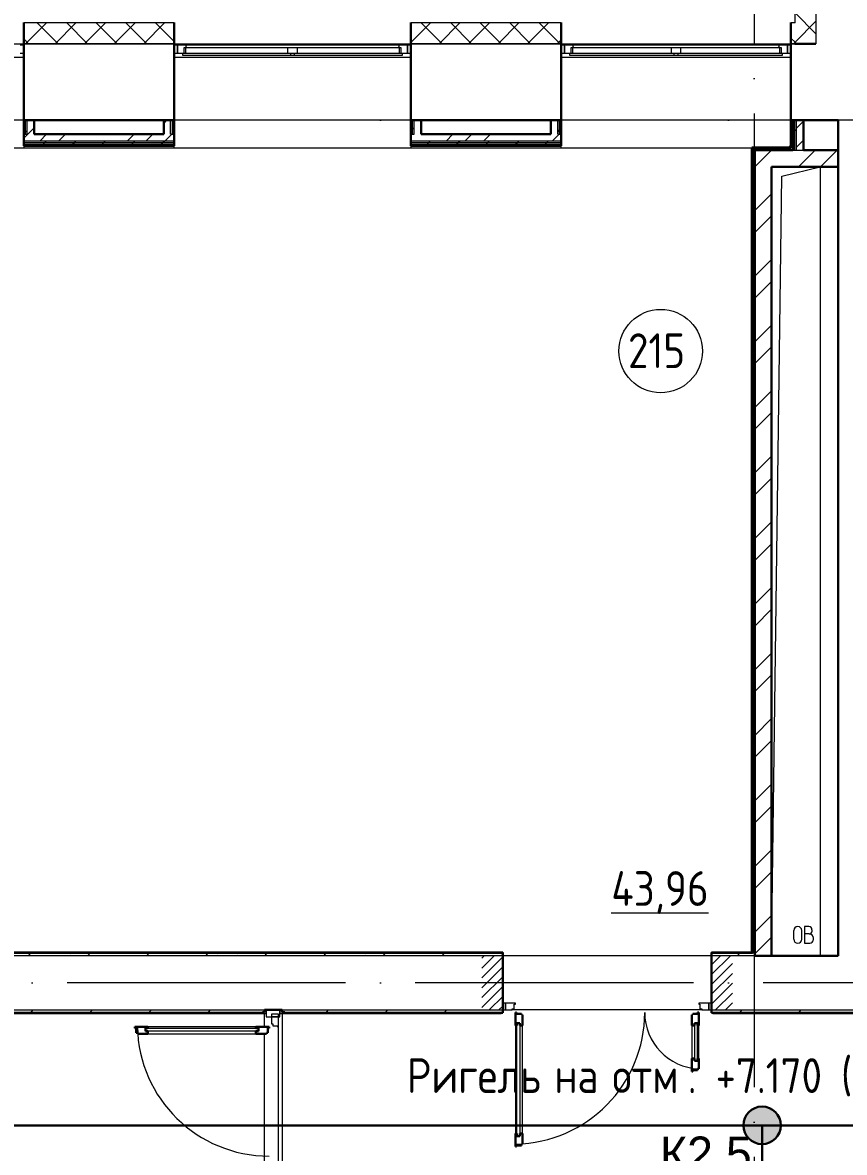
# Model space of a CAD drawing. Header units: millimetres. Extents: x -421858 to 614926, y -468665 to 141641.
# Drawn here: x 138223 to 144125, y -11256 to -3136 of the extents above; entities that cross this region are included whole.
import ezdxf

# ---------------------------------------------------------------- set-up
doc = ezdxf.new("R2010")
doc.units = ezdxf.units.MM
doc.linetypes.add('ADSK_Линия сетки', pattern=[25, 20, -2.5, 0, -2.5])
doc.linetypes.add('ADSK_Штриховая_ш2 п1_5', pattern=[4.5, 3, -1.5])
for name, color, linetype, lineweight in [('_ Окна', 7, 'Continuous', 9), ('RC-Линии_связи-Адресные', 5, 'Continuous', 30), ('Аннотация', 7, 'Continuous', 18), ('Витраж', 7, 'Continuous', 9), ('Двери', 252, 'Continuous', 9), ('лс', 5, 'Continuous', 30), ('Марки помещений', 252, 'Continuous', 20), ('Ограждение', 252, 'Continuous', 9), ('Окна', 252, 'Continuous', 9), ('Оси', 252, 'Continuous', 9), ('Перекрытие', 252, 'Continuous', 18), ('Стены внутренние', 7, 'Continuous', 18), ('Стены наружные', 7, 'Continuous', 18), ('Стены штриховка', 252, 'Continuous', 9)]:
    doc.layers.add(name, color=color, linetype=linetype, lineweight=lineweight)
doc.layers.add('RC-Таблицы', color=7, linetype='Continuous')
doc.layers.add('Двери открывание', color=7, linetype='Continuous', lineweight=9, true_color=0xc0c0c0)
doc.styles.add('GOST Common_2', font='', dxfattribs={"width": 0.9, "height": 250})
doc.styles.add('Mipgost_5', font='', dxfattribs={"height": 250})
doc.styles.get('GOST Common_2').set_extended_font_data('GOST type B')
doc.styles.get('Mipgost_5').set_extended_font_data('Mipgost')

# ---------------------------------------------------------------- blocks, each defined once
blk = doc.blocks.new('2 этаж')
at = {"layer": 'Двери', "lineweight": 18, "true_color": 0x636466}
h = blk.add_hatch(dxfattribs=at)
h.set_pattern_fill('FP_2', color=251, angle=180, style=0, pattern_type=2)
h.set_pattern_definition([(225, (142546.006, -10037.253), (35.3553, -35.3553), [])])
h.paths.add_polyline_path([(143321, -9968.4), (143321, -9842.3), (143171, -9842.3), (143171, -10232.3), (143321, -10232.3)])
h.paths.add_polyline_path([(141671, -10232.3), (141671, -9842.3), (141521, -9842.3), (141521, -10232.3)])
at = {"color": 251, "lineweight": 18, "true_color": 0x636466}
for p, q in [((143675.4, -4239.5), (143951, -4172.3)), ((143951, -4172.3), (143951, -9842.3)), ((143601, -9842.3), (143675.4, -4239.5)), ((143761.7, -9723.7), (143761.7, -9661.1)), ((143819.1, -9723.7), (143819.1, -9661.1)), ((143869.2, -9632.4), (143839.2, -9632.4)), ((143839.2, -9632.4), (143839.2, -9752.4)), ((143892.6, -9665.8), (143892.6, -9655.8)), ((143872.6, -9685.8), (143839.2, -9685.8)), ((143902.6, -9725.8), (143902.6, -9715.8)), ((143839.2, -9752.4), (143875.9, -9752.4))]:
    blk.add_line(p, q, dxfattribs=at)
for centre, radius, start, end in [((143790.4, -9661.1), 28.7, 0, 180), ((143869.2, -9655.8), 23.3, 0, 90), ((143790.4, -9723.7), 28.7, 180, 0), ((143872.6, -9665.8), 20, 270, 0), ((143872.6, -9715.8), 30, 0, 90), ((143875.9, -9725.8), 26.7, 270, 0)]:
    blk.add_arc(centre, radius, start, end, dxfattribs=at)
at = {"layer": '_ Окна', "color": 251, "true_color": 0x636466}
for p, q in [((138231, -3297.3), (138206, -3297.3)), ((139336, -3297.3), (139311, -3297.3)), ((139336, -3355.3), (139336, -3297.3)), ((141011, -3297.3), (140986, -3297.3)), ((140986, -3297.3), (140986, -3355.3)), ((142116, -3297.3), (142091, -3297.3)), ((142116, -3355.3), (142116, -3297.3)), ((143741, -3297.3), (143716, -3297.3)), ((143716, -3297.3), (143716, -3355.3)), ((138206, -3355.3), (138231, -3355.3)), ((139311, -3355.3), (139336, -3355.3)), ((140986, -3355.3), (141011, -3355.3)), ((142091, -3355.3), (142116, -3355.3)), ((143716, -3355.3), (143741, -3355.3))]:
    blk.add_line(p, q, dxfattribs=at)
at = {"layer": '_ Окна', "color": 251, "lineweight": 18, "true_color": 0x636466}
for p, q in [((139395.5, -3297.3), (139336, -3297.3)), ((139336, -3297.3), (139336, -3355.3)), ((139382, -3355.3), (139382, -3314.3)), ((139382, -3314.3), (139394, -3314.3)), ((139400, -3314.3), (139395.5, -3297.3)), ((140926.6, -3297.3), (140922, -3314.3)), ((140986, -3297.3), (140926.6, -3297.3)), ((140928, -3314.3), (140940, -3314.3)), ((140940, -3314.3), (140940, -3355.3)), ((140986, -3355.3), (140986, -3297.3)), ((142175.5, -3297.3), (142116, -3297.3)), ((142116, -3297.3), (142116, -3355.3)), ((142162, -3355.3), (142162, -3314.3)), ((142162, -3314.3), (142174, -3314.3)), ((142180, -3314.3), (142175.5, -3297.3)), ((143656.6, -3297.3), (143652, -3314.3)), ((143716, -3297.3), (143656.6, -3297.3)), ((143658, -3314.3), (143670, -3314.3)), ((143670, -3314.3), (143670, -3355.3)), ((143716, -3355.3), (143716, -3297.3)), ((139336, -3355.3), (139374, -3355.3)), ((140948, -3355.3), (140986, -3355.3)), ((142116, -3355.3), (142154, -3355.3)), ((143678, -3355.3), (143716, -3355.3))]:
    blk.add_line(p, q, dxfattribs=at)
at = {"layer": 'Витраж', "color": 251, "lineweight": 18, "true_color": 0x636466}
for p, q in [((139971, -10232.3), (139971, -10282.3)), ((140071, -10232.3), (139971, -10232.3)), ((139971, -10282.3), (140011, -10282.3)), ((140061, -10282.3), (140071, -10282.3)), ((140071, -10282.3), (140071, -10232.3))]:
    blk.add_line(p, q, dxfattribs=at)
at = {"layer": 'Двери', "color": 251, "linetype": 'ADSK_Штриховая_ш2 п1_5', "true_color": 0x636466}
for p, q in [((141671, -9842.3), (141521, -9842.3)), ((141671, -10232.3), (141671, -9842.3)), ((143321, -9842.3), (143171, -9842.3)), ((143171, -9842.3), (143171, -10232.3)), ((141521, -10232.3), (141671, -10232.3)), ((143171, -10232.3), (143321, -10232.3))]:
    blk.add_line(p, q, dxfattribs=at)
at = {"layer": 'Двери', "color": 251, "true_color": 0x636466}
for p, q in [((141671, -10182.3), (141671, -10232.3)), ((141691, -10182.3), (141671, -10182.3)), ((141691, -10232.3), (141691, -10182.3)), ((141763, -10182.3), (141691, -10182.3)), ((141691, -10182.3), (141691, -10232.3)), ((141740, -10232.3), (141740, -10224.3)), ((141740, -10224.3), (141754, -10224.3)), ((141754, -10224.3), (141754, -10190.3)), ((141754, -10190.3), (141763, -10190.3)), ((141763, -10190.3), (141763, -10182.3)), ((143151, -10182.3), (143079, -10182.3)), ((143079, -10182.3), (143079, -10190.3)), ((143079, -10190.3), (143088, -10190.3)), ((143088, -10190.3), (143088, -10224.3)), ((143088, -10224.3), (143102, -10224.3)), ((143102, -10224.3), (143102, -10232.3)), ((143171, -10182.3), (143151, -10182.3)), ((143151, -10182.3), (143151, -10232.3)), ((143151, -10232.3), (143151, -10182.3)), ((143171, -10232.3), (143171, -10182.3)), ((140061, -10262.3), (140011, -10262.3)), ((140011, -10262.3), (140011, -10282.3)), ((140011, -10282.3), (140061, -10282.3)), ((140061, -10282.3), (140011, -10282.3)), ((140011, -10282.3), (140011, -10331.3)), ((140061, -10282.3), (140061, -10262.3)), ((140061, -10354.3), (140061, -10282.3)), ((141671, -10232.3), (141691, -10232.3)), ((141691, -10232.3), (141740, -10232.3)), ((143102, -10232.3), (143151, -10232.3)), ((143151, -10232.3), (143171, -10232.3)), ((139105, -10363.3), (139917, -10363.3)), ((139105, -10384.3), (139105, -10363.3)), ((139917, -10384.3), (139105, -10384.3)), ((139899, -10354.3), (139123, -10354.3)), ((139917, -10363.3), (139917, -10384.3)), ((140011, -10331.3), (140019, -10331.3)), ((140019, -10331.3), (140019, -10345.3)), ((140019, -10345.3), (140053, -10345.3)), ((140053, -10345.3), (140053, -10354.3)), ((140053, -10354.3), (140061, -10354.3)), ((141763, -10344.3), (141763, -11120.3)), ((141772, -10326.3), (141793, -10326.3)), ((141772, -11138.3), (141772, -10326.3)), ((141793, -10326.3), (141793, -11138.3)), ((141813, -11120.3), (141813, -10344.3)), ((143029, -10344.3), (143029, -10580.3)), ((143049, -10326.3), (143049, -10598.3)), ((143070, -10326.3), (143049, -10326.3)), ((143070, -10598.3), (143070, -10326.3)), ((143079, -10580.3), (143079, -10344.3)), ((139123, -10404.3), (139899, -10404.3)), ((143049, -10598.3), (143070, -10598.3)), ((141793, -11138.3), (141772, -11138.3))]:
    blk.add_line(p, q, dxfattribs=at)
at = {"layer": 'Двери', "color": 251, "lineweight": 30, "true_color": 0x636466}
for p, q in [((141771, -10250.3), (141763, -10250.3)), ((141763, -10250.3), (141763, -10344.3)), ((141771, -10259.3), (141771, -10250.3)), ((141805, -10259.3), (141771, -10259.3)), ((141805, -10268.3), (141805, -10259.3)), ((141813, -10268.3), (141805, -10268.3)), ((141813, -10344.3), (141813, -10268.3)), ((143037, -10268.3), (143029, -10268.3)), ((143029, -10268.3), (143029, -10344.3)), ((143037, -10259.3), (143037, -10268.3)), ((143071, -10259.3), (143037, -10259.3)), ((143079, -10250.3), (143071, -10250.3)), ((143071, -10250.3), (143071, -10259.3)), ((143079, -10344.3), (143079, -10250.3)), ((139123, -10354.3), (139029, -10354.3)), ((139029, -10354.3), (139029, -10362.3)), ((139029, -10362.3), (139038, -10362.3)), ((139038, -10362.3), (139038, -10396.3)), ((139105, -10363.3), (139123, -10363.3)), ((139105, -10384.3), (139105, -10363.3)), ((139123, -10384.3), (139105, -10384.3)), ((139123, -10363.3), (139123, -10354.3)), ((139123, -10404.3), (139123, -10384.3)), ((139993, -10354.3), (139899, -10354.3)), ((139899, -10363.3), (139899, -10354.3)), ((139917, -10363.3), (139899, -10363.3)), ((139899, -10384.3), (139917, -10384.3)), ((139899, -10404.3), (139899, -10384.3)), ((139917, -10384.3), (139917, -10363.3)), ((139984, -10396.3), (139984, -10362.3)), ((139984, -10362.3), (139993, -10362.3)), ((139993, -10362.3), (139993, -10354.3)), ((141772, -10344.3), (141763, -10344.3)), ((141772, -10326.3), (141772, -10344.3)), ((141793, -10326.3), (141772, -10326.3)), ((141793, -10344.3), (141793, -10326.3)), ((141813, -10344.3), (141793, -10344.3)), ((143029, -10344.3), (143049, -10344.3)), ((143049, -10344.3), (143049, -10326.3)), ((143049, -10326.3), (143070, -10326.3)), ((143070, -10326.3), (143070, -10344.3)), ((143070, -10344.3), (143079, -10344.3)), ((139038, -10396.3), (139047, -10396.3)), ((139047, -10396.3), (139047, -10404.3)), ((139047, -10404.3), (139123, -10404.3)), ((139899, -10404.3), (139975, -10404.3)), ((139975, -10404.3), (139975, -10396.3)), ((139975, -10396.3), (139984, -10396.3)), ((143029, -10580.3), (143029, -10674.3)), ((143029, -10580.3), (143049, -10580.3)), ((143049, -10580.3), (143049, -10598.3)), ((143049, -10598.3), (143070, -10598.3)), ((143070, -10580.3), (143079, -10580.3)), ((143070, -10598.3), (143070, -10580.3)), ((143079, -10656.3), (143079, -10580.3)), ((143029, -10674.3), (143037, -10674.3)), ((143037, -10674.3), (143037, -10665.3)), ((143037, -10665.3), (143071, -10665.3)), ((143071, -10665.3), (143071, -10656.3)), ((143071, -10656.3), (143079, -10656.3)), ((141763, -11120.3), (141763, -11214.3)), ((141772, -11120.3), (141763, -11120.3)), ((141772, -11138.3), (141772, -11120.3)), ((141793, -11120.3), (141793, -11138.3)), ((141813, -11120.3), (141793, -11120.3)), ((141813, -11196.3), (141813, -11120.3)), ((141771, -11214.3), (141771, -11205.3)), ((141771, -11205.3), (141805, -11205.3)), ((141793, -11138.3), (141772, -11138.3)), ((141805, -11205.3), (141805, -11196.3)), ((141805, -11196.3), (141813, -11196.3)), ((141763, -11214.3), (141771, -11214.3))]:
    blk.add_line(p, q, dxfattribs=at)
at = {"layer": 'Двери открывание', "color": 251, "true_color": 0x636466}
for centre, radius, start, end in [((141745, -10250.3), 946, 271.09026, 0), ((143097, -10250.3), 406, 180, 267.45896), ((139993, -10336.3), 946, 181.09026, 270)]:
    blk.add_arc(centre, radius, start, end, dxfattribs=at)
at = {"layer": 'Марки помещений', "color": 251, "true_color": 0x636466}
blk.add_circle((142805.9, -5496.6), 300, dxfattribs=at)
at = {"layer": 'Ограждение', "color": 251, "true_color": 0x636466}
for p, q in [((138231, -3387.3), (136531, -3387.3)), ((141011, -3387.3), (139311, -3387.3)), ((143741, -3387.3), (142091, -3387.3)), ((138231, -3837.3), (136531, -3837.3)), ((141011, -3837.3), (139311, -3837.3)), ((143741, -3837.3), (142091, -3837.3)), ((143461, -4037.3), (136126, -4037.3)), ((138231, -4037.3), (136531, -4037.3)), ((138231, -4022.3), (138231, -4037.3)), ((139311, -4037.3), (139311, -4022.3)), ((141011, -4037.3), (139311, -4037.3)), ((141011, -4022.3), (141011, -4037.3)), ((142091, -4037.3), (142091, -4022.3)), ((143461, -4037.3), (142091, -4037.3)), ((143456, -4037.3), (143456, -9817.3)), ((141671, -9817.3), (136131, -9817.3)), ((141671, -9817.3), (141671, -9822.3)), ((143171, -9822.3), (143171, -9817.3)), ((143456, -9817.3), (143171, -9817.3)), ((143456, -9817.3), (143461, -9822.3)), ((134966, -10257.3), (139971, -10257.3)), ((139971, -10247.3), (139961, -10247.3)), ((140086, -10247.3), (140071, -10247.3)), ((140071, -10257.3), (141661, -10257.3)), ((141661, -10252.3), (141661, -10257.3)), ((143181, -10257.3), (143181, -10252.2)), ((143181, -10257.3), (145451, -10257.3))]:
    blk.add_line(p, q, dxfattribs=at)
at = {"layer": 'Окна', "color": 251, "true_color": 0x636466}
for p, q in [((139394, -3314.3), (140126, -3314.3)), ((139394, -3355.3), (139394, -3314.3)), ((140926.6, -3297.3), (139395.5, -3297.3)), ((140126, -3314.3), (140196, -3314.3)), ((140126, -3314.3), (140126, -3355.3)), ((140196, -3314.3), (140928, -3314.3)), ((140196, -3355.3), (140196, -3314.3)), ((140928, -3314.3), (140928, -3355.3)), ((142174, -3314.3), (142881, -3314.3)), ((142174, -3355.3), (142174, -3314.3)), ((143656.6, -3297.3), (142175.5, -3297.3)), ((142881, -3314.3), (142951, -3314.3)), ((142881, -3314.3), (142881, -3355.3)), ((142951, -3314.3), (143658, -3314.3)), ((142951, -3355.3), (142951, -3314.3)), ((143658, -3314.3), (143658, -3355.3)), ((139374, -3355.3), (140146, -3355.3)), ((139374, -3372.3), (139374, -3355.3)), ((140146, -3372.3), (139374, -3372.3)), ((140146, -3355.3), (140176, -3355.3)), ((140146, -3355.3), (140146, -3372.3)), ((140176, -3372.3), (140146, -3372.3)), ((140176, -3355.3), (140948, -3355.3)), ((140176, -3372.3), (140176, -3355.3)), ((140948, -3372.3), (140176, -3372.3)), ((140948, -3355.3), (140948, -3372.3)), ((142154, -3355.3), (142901, -3355.3)), ((142154, -3372.3), (142154, -3355.3)), ((142901, -3372.3), (142154, -3372.3)), ((142901, -3355.3), (142931, -3355.3)), ((142901, -3355.3), (142901, -3372.3)), ((142931, -3372.3), (142901, -3372.3)), ((142931, -3355.3), (143678, -3355.3)), ((142931, -3372.3), (142931, -3355.3)), ((143678, -3372.3), (142931, -3372.3)), ((143678, -3355.3), (143678, -3372.3))]:
    blk.add_line(p, q, dxfattribs=at)
at = {"layer": 'Оси', "color": 251, "linetype": 'ADSK_Линия сетки', "ltscale": 100, "true_color": 0x636466}
for p, q in [((143476, 33713.4), (143476, -30993.4)), ((170543.3, -3837.3), (93565.9, -3837.3)), ((170543.3, -10037.3), (93565.9, -10037.3))]:
    blk.add_line(p, q, dxfattribs=at)
at = {"layer": 'Перекрытие', "color": 251, "ltscale": 100, "true_color": 0x636466}
for p, q in [((143951, -4172.3), (143951, -9842.3)), ((143102, -10232.3), (141740, -10232.3)), ((140058.9, -10354.3), (140058.9, -12210.3))]:
    blk.add_line(p, q, dxfattribs=at)
at = {"layer": 'Стены внутренние', "color": 251, "true_color": 0x636466}
for p, q in [((143921, -1487.3), (143921, -3287.3)), ((135281, -3287.3), (143741, -3287.3)), ((139311, -3287.3), (138231, -3287.3)), ((142091, -3287.3), (141011, -3287.3)), ((143769, -3287.3), (143741, -3287.3)), ((143481, -9842.3), (136121, -9842.3)), ((135486, -10232.3), (139961, -10232.3)), ((140086, -10232.3), (141671, -10232.3)), ((143102, -10232.3), (141740, -10232.3)), ((143171, -10232.3), (144471, -10232.3))]:
    blk.add_line(p, q, dxfattribs=at)
at = {"layer": 'Стены внутренние', "color": 251, "linetype": 'Continuous', "lineweight": 9, "true_color": 0x636466}
for p, q in [((143921, -3215.4), (143771, -3065.4)), ((138243.9, -3287.3), (138393.9, -3137.3)), ((138477.5, -3287.3), (138327.5, -3137.3)), ((138455.3, -3137.3), (138454.2, -3135.3)), ((138456.1, -3287.3), (138606.1, -3137.3)), ((138689.6, -3287.3), (138539.6, -3137.3)), ((138668.2, -3287.3), (138818.2, -3137.3)), ((138901.7, -3287.3), (138751.7, -3137.3)), ((138807.3, -3137.3), (138806.6, -3136.1)), ((138880.3, -3287.3), (139030.3, -3137.3)), ((139113.8, -3287.3), (138963.8, -3137.3)), ((139092.5, -3287.3), (139242.5, -3137.3)), ((139311, -3272.3), (139176, -3137.3)), ((141011, -3277.9), (141151.6, -3137.3)), ((141235.2, -3287.3), (141085.2, -3137.3)), ((141213.8, -3287.3), (141363.8, -3137.3)), ((141270.9, -3137.3), (141269.8, -3135.3)), ((141447.3, -3287.3), (141297.3, -3137.3)), ((141422.5, -3135.3), (141421.4, -3137.3)), ((141425.9, -3287.3), (141575.9, -3137.3)), ((141659.4, -3287.3), (141509.4, -3137.3)), ((141638, -3287.3), (141788, -3137.3)), ((141871.6, -3287.3), (141721.6, -3137.3)), ((141850.2, -3287.3), (142000.2, -3137.3)), ((142083.7, -3287.3), (141933.7, -3137.3)), ((143771, -3275.6), (143921, -3125.6)), ((143743, -3180), (143741, -3183.5)), ((143771, -3277.5), (143741, -3247.5)), ((138265.3, -3287.3), (138231, -3252.9)), ((139304.6, -3287.3), (139311, -3280.8)), ((141023, -3287.3), (141011, -3275.2)), ((142062.3, -3287.3), (142091, -3258.6)), ((143759.4, -3287.3), (143771, -3275.6)), ((143780.8, -3287.3), (143771, -3277.5))]:
    blk.add_line(p, q, dxfattribs=at)
at = {"layer": 'Стены внутренние', "color": 251, "lineweight": 30, "true_color": 0x636466}
for p, q in [((138231, -3135.3), (138231, -3287.3)), ((139311, -3287.3), (139311, -3135.3)), ((141011, -3135.3), (141011, -3287.3)), ((142091, -3287.3), (142091, -3135.3)), ((143741, -3135.3), (143741, -3287.3)), ((138231, -3287.3), (138231, -3837.3)), ((139311, -3837.3), (139311, -3287.3)), ((141011, -3287.3), (141011, -3837.3)), ((142091, -3837.3), (142091, -3287.3)), ((143741, -3287.3), (143741, -3837.3)), ((143921, -3287.3), (143769, -3287.3)), ((143769, -3287.3), (143921, -3287.3)), ((138306, -3837.3), (139236, -3837.3)), ((141086, -3837.3), (142016, -3837.3)), ((143831, -3837.3), (144081, -3837.3)), ((144081, -3837.3), (144081, -4052.3)), ((144081, -4172.3), (144081, -9842.3)), ((141671, -10232.3), (141671, -9842.3)), ((143171, -9842.3), (143171, -10232.3)), ((144081, -9842.3), (143601, -9842.3)), ((139961, -10232.3), (140086, -10232.3))]:
    blk.add_line(p, q, dxfattribs=at)
at = {"layer": 'Стены наружные', "color": 251, "lineweight": 30, "true_color": 0x636466}
for p, q in [((138231, -3837.3), (138231, -4022.3)), ((138306, -3837.3), (138231, -3837.3)), ((138306, -3937.3), (138306, -3837.3)), ((139236, -3837.3), (139236, -3937.3)), ((139311, -3837.3), (139236, -3837.3)), ((139311, -4022.3), (139311, -3837.3)), ((141011, -3837.3), (141011, -4022.3)), ((141086, -3837.3), (141011, -3837.3)), ((141086, -3937.3), (141086, -3837.3)), ((142016, -3837.3), (142016, -3937.3)), ((142091, -3837.3), (142016, -3837.3)), ((142091, -4022.3), (142091, -3837.3)), ((143831, -3837.3), (143741, -3837.3)), ((143741, -4037.3), (143741, -3837.3)), ((143756, -4052.3), (143756, -3837.3)), ((143831, -4052.3), (143831, -3837.3)), ((139236, -3937.3), (138306, -3937.3)), ((142016, -3937.3), (141086, -3937.3)), ((138231, -4022.3), (139311, -4022.3)), ((141011, -4022.3), (142091, -4022.3)), ((143461, -4032.3), (143461, -9822.3)), ((143736, -4032.3), (143461, -4032.3)), ((143466, -4037.3), (143466, -9827.3)), ((143741, -4037.3), (143466, -4037.3)), ((143481, -4052.3), (143481, -9842.3)), ((143756, -4052.3), (143481, -4052.3)), ((143741, -4022.3), (143736, -4022.3)), ((143736, -4022.3), (143736, -4032.3)), ((144081, -4052.3), (143831, -4052.3)), ((144081, -4172.3), (144081, -4052.3)), ((143601, -9842.3), (143601, -4172.3)), ((143601, -4172.3), (144081, -4172.3)), ((141671, -9822.3), (136126, -9822.3)), ((141671, -9842.3), (141671, -9822.3)), ((143171, -9822.3), (143171, -9842.3)), ((143461, -9822.3), (143171, -9822.3)), ((143481, -9842.3), (143601, -9842.3)), ((134966, -10252.3), (139946, -10252.3)), ((139946, -10247.3), (139961, -10247.3)), ((139946, -10252.3), (139946, -10247.3)), ((139961, -10247.3), (139961, -10232.3)), ((140086, -10232.3), (140086, -10247.3)), ((140086, -10247.3), (140106, -10247.3)), ((140106, -10247.3), (140106, -10252.3)), ((140106, -10252.3), (141671, -10252.3)), ((141671, -10252.3), (141671, -10232.3)), ((143171, -10232.3), (143171, -10252.3)), ((143171, -10252.3), (145446, -10252.3))]:
    blk.add_line(p, q, dxfattribs=at)
at = {"layer": 'Стены наружные', "color": 251, "linetype": 'Continuous', "lineweight": 9, "true_color": 0x636466}
for p, q in [((138260.5, -3937.3), (138306, -3891.7)), ((139236, -3860), (139258.8, -3837.3)), ((141023.5, -3901.8), (141036, -3889.3)), ((142078.5, -3907.4), (142091, -3894.9)), ((143781, -3894.9), (143831, -3844.9)), ((138231, -3936.6), (138243.5, -3924.1)), ((138231, -3966.7), (138260.5, -3937.3)), ((138243.5, -3924.1), (138256, -3911.6)), ((138345.4, -3987.3), (138395.4, -3937.3)), ((138480.4, -3987.3), (138530.4, -3937.3)), ((138973.8, -3987.3), (139023.8, -3937.3)), ((139108.8, -3987.3), (139158.8, -3937.3)), ((139243.7, -3987.3), (139293.7, -3937.3)), ((139291, -3937.3), (139298.5, -3929.7)), ((139298.5, -3929.7), (139311, -3917.2)), ((141011, -3914.3), (141023.5, -3901.8)), ((141263.8, -3987.3), (141313.8, -3937.3)), ((141398.7, -3987.3), (141448.7, -3937.3)), ((141533.7, -3987.3), (141583.7, -3937.3)), ((142027.1, -3987.3), (142077.1, -3937.3)), ((142066, -3919.9), (142078.5, -3907.4)), ((143745.8, -3937.3), (143756, -3927)), ((143756, -3927), (143768.5, -3914.5)), ((143768.5, -3914.5), (143781, -3902)), ((138286.7, -4022.3), (138291.7, -4017.3)), ((138357.5, -4022.3), (138362.5, -4017.3)), ((138367.5, -4012.3), (138380, -3999.8)), ((138380, -3999.8), (138392.5, -3987.3)), ((138428.2, -4022.3), (138433.2, -4017.3)), ((138498.9, -4022.3), (138503.9, -4017.3)), ((138569.6, -4022.3), (138574.6, -4017.3)), ((138574.6, -4017.3), (138579.6, -4012.3)), ((138579.6, -4012.3), (138592.1, -3999.8)), ((138592.1, -3999.8), (138604.6, -3987.3)), ((138640.3, -4022.3), (138645.3, -4017.3)), ((138711, -4022.3), (138716, -4017.3)), ((138781.7, -4022.3), (138786.7, -4017.3)), ((138791.7, -4012.3), (138804.2, -3999.8)), ((138804.2, -3999.8), (138816.7, -3987.3)), ((138852.4, -4022.3), (138857.4, -4017.3)), ((138923.1, -4022.3), (138928.1, -4017.3)), ((138993.9, -4022.3), (138998.9, -4017.3)), ((138998.9, -4017.3), (139003.9, -4012.3)), ((139003.9, -4012.3), (139016.4, -3999.8)), ((139016.4, -3999.8), (139028.9, -3987.3)), ((139064.6, -4022.3), (139069.6, -4017.3)), ((139135.3, -4022.3), (139140.3, -4017.3)), ((139206, -4022.3), (139211, -4017.3)), ((139216, -4012.3), (139228.5, -3999.8)), ((139228.5, -3999.8), (139241, -3987.3)), ((139276.7, -4022.3), (139281.7, -4017.3)), ((141044.5, -4022.3), (141049.5, -4017.3)), ((141115.2, -4022.3), (141120.2, -4017.3)), ((141120.2, -4017.3), (141125.2, -4012.3)), ((141125.2, -4012.3), (141137.7, -3999.8)), ((141137.7, -3999.8), (141150.2, -3987.3)), ((141185.9, -4022.3), (141190.9, -4017.3)), ((141256.6, -4022.3), (141261.6, -4017.3)), ((141327.3, -4022.3), (141332.3, -4017.3)), ((141337.3, -4012.3), (141349.8, -3999.8)), ((141349.8, -3999.8), (141362.3, -3987.3)), ((141398, -4022.3), (141403, -4017.3)), ((141468.7, -4022.3), (141473.7, -4017.3)), ((141539.4, -4022.3), (141544.4, -4017.3)), ((141544.4, -4017.3), (141549.4, -4012.3)), ((141549.4, -4012.3), (141561.9, -3999.8)), ((141561.9, -3999.8), (141574.4, -3987.3)), ((141610.1, -4022.3), (141615.1, -4017.3)), ((141680.9, -4022.3), (141685.9, -4017.3)), ((141751.6, -4022.3), (141756.6, -4017.3)), ((141761.6, -4012.3), (141774.1, -3999.8)), ((141774.1, -3999.8), (141786.6, -3987.3)), ((141822.3, -4022.3), (141827.3, -4017.3)), ((141893, -4022.3), (141898, -4017.3)), ((141963.7, -4022.3), (141968.7, -4017.3)), ((141968.7, -4017.3), (141973.7, -4012.3)), ((141973.7, -4012.3), (141986.2, -3999.8)), ((141986.2, -3999.8), (141998.7, -3987.3)), ((142034.4, -4022.3), (142039.4, -4017.3)), ((143481.2, -4172.3), (143601.2, -4052.3)), ((143504.3, -4037.3), (143509.3, -4032.3)), ((143575, -4037.3), (143580, -4032.3)), ((143630.8, -4052.3), (143645.8, -4037.3)), ((143645.8, -4037.3), (143650.8, -4032.3)), ((143716.5, -4037.3), (143721.5, -4032.3)), ((143781, -4029.9), (143831, -3979.9)), ((143795.5, -4172.3), (143915.5, -4052.3)), ((143952.7, -4172.3), (144072.7, -4052.3)), ((143461, -4080.6), (143466, -4075.6)), ((143461, -4151.3), (143466, -4146.3)), ((143461, -4222), (143466, -4217)), ((143466, -4217), (143481, -4202)), ((143481, -4172.5), (143481.2, -4172.3)), ((143461, -4292.7), (143466, -4287.7)), ((143461, -4363.4), (143466, -4358.4)), ((143481, -4486.8), (143601, -4366.8)), ((143461, -4434.1), (143466, -4429.1)), ((143461, -4504.8), (143466, -4499.8)), ((143481, -4643.9), (143601, -4523.9)), ((143461, -4575.6), (143466, -4570.6)), ((143466, -4641.3), (143481, -4626.3)), ((143461, -4646.3), (143466, -4641.3)), ((143461, -4717), (143466, -4712)), ((143461, -4787.7), (143466, -4782.7)), ((143461, -4858.4), (143466, -4853.4)), ((143481, -4958.3), (143601, -4838.3)), ((143461, -4929.1), (143466, -4924.1)), ((143461, -4999.8), (143466, -4994.8)), ((143481, -5115.4), (143601, -4995.4)), ((143461, -5070.5), (143466, -5065.5)), ((143466, -5065.5), (143481, -5050.5)), ((143461, -5141.2), (143466, -5136.2)), ((143461, -5212), (143466, -5207)), ((143461, -5282.7), (143466, -5277.7)), ((143461, -5353.4), (143466, -5348.4)), ((143481, -5429.7), (143601, -5309.7)), ((143461, -5424.1), (143466, -5419.1)), ((143461, -5494.8), (143466, -5489.8)), ((143466, -5489.8), (143481, -5474.8)), ((143481, -5586.9), (143601, -5466.9)), ((143461, -5565.5), (143466, -5560.5)), ((143461, -5636.2), (143466, -5631.2)), ((143461, -5706.9), (143466, -5701.9)), ((143461, -5777.6), (143466, -5772.6)), ((143461, -5848.4), (143466, -5843.4)), ((143481, -5901.2), (143601, -5781.2)), ((143461, -5919.1), (143466, -5914.1)), ((143466, -5914.1), (143481, -5899.1)), ((143461, -5989.8), (143466, -5984.8)), ((143481, -6058.3), (143601, -5938.3)), ((143461, -6060.5), (143466, -6055.5)), ((143461, -6131.2), (143466, -6126.2)), ((143461, -6201.9), (143466, -6196.9)), ((143481, -6372.6), (143601, -6252.6)), ((143461, -6272.6), (143466, -6267.6)), ((143466, -6338.3), (143481, -6323.3)), ((143461, -6343.3), (143466, -6338.3)), ((143461, -6414), (143466, -6409)), ((143481, -6529.8), (143601, -6409.8)), ((143461, -6484.7), (143466, -6479.7)), ((143461, -6555.5), (143466, -6550.5)), ((143461, -6626.2), (143466, -6621.2)), ((143461, -6696.9), (143466, -6691.9)), ((143481, -6844.1), (143601, -6724.1)), ((143461, -6767.6), (143466, -6762.6)), ((143466, -6762.6), (143481, -6747.6)), ((143461, -6838.3), (143466, -6833.3)), ((143481, -7001.3), (143601, -6881.3)), ((143461, -6909), (143466, -6904)), ((143461, -6979.7), (143466, -6974.7)), ((143461, -7050.4), (143466, -7045.4)), ((143461, -7121.1), (143466, -7116.1)), ((143461, -7191.9), (143466, -7186.9)), ((143466, -7186.9), (143481, -7171.9)), ((143481, -7315.6), (143601, -7195.6)), ((143461, -7262.6), (143466, -7257.6)), ((143461, -7333.3), (143466, -7328.3)), ((143481, -7472.7), (143601, -7352.7)), ((143461, -7404), (143466, -7399)), ((143461, -7474.7), (143466, -7469.7)), ((143461, -7545.4), (143466, -7540.4)), ((143461, -7616.1), (143466, -7611.1)), ((143466, -7611.1), (143481, -7596.1)), ((143461, -7686.8), (143466, -7681.8)), ((143481, -7787), (143601, -7667)), ((143461, -7757.5), (143466, -7752.5)), ((143461, -7828.3), (143466, -7823.3)), ((143481, -7944.2), (143601, -7824.2)), ((143461, -7899), (143466, -7894)), ((143461, -7969.7), (143466, -7964.7)), ((143461, -8040.4), (143466, -8035.4)), ((143466, -8035.4), (143481, -8020.4)), ((143461, -8111.1), (143466, -8106.1)), ((143461, -8181.8), (143466, -8176.8)), ((143481, -8258.5), (143601, -8138.5)), ((143461, -8252.5), (143466, -8247.5)), ((143461, -8323.2), (143466, -8318.2)), ((143481, -8415.7), (143601, -8295.7)), ((143461, -8393.9), (143466, -8388.9)), ((143466, -8459.6), (143481, -8444.6)), ((143461, -8464.6), (143466, -8459.6)), ((143461, -8535.4), (143466, -8530.4)), ((143461, -8606.1), (143466, -8601.1)), ((143461, -8676.8), (143466, -8671.8)), ((143481, -8730), (143601, -8610)), ((143461, -8747.5), (143466, -8742.5)), ((143481, -8887.1), (143601, -8767.1)), ((143461, -8818.2), (143466, -8813.2)), ((143461, -8888.9), (143466, -8883.9)), ((143466, -8883.9), (143481, -8868.9)), ((143461, -8959.6), (143466, -8954.6)), ((143461, -9030.3), (143466, -9025.3)), ((143481, -9201.4), (143601, -9081.4)), ((143461, -9101), (143466, -9096)), ((143461, -9171.8), (143466, -9166.8)), ((143461, -9242.5), (143466, -9237.5)), ((143481, -9358.6), (143601, -9238.6)), ((143461, -9313.2), (143466, -9308.2)), ((143466, -9308.2), (143481, -9293.2)), ((143461, -9383.9), (143466, -9378.9)), ((143461, -9454.6), (143466, -9449.6)), ((143461, -9525.3), (143466, -9520.3)), ((143481, -9672.9), (143601, -9552.9)), ((143461, -9596), (143466, -9591)), ((143461, -9666.7), (143466, -9661.7)), ((143461, -9737.4), (143466, -9732.4)), ((143466, -9732.4), (143481, -9717.4)), ((143481, -9830), (143601, -9710)), ((138280, -9827.3), (138285, -9822.3)), ((138350.7, -9827.3), (138355.7, -9822.3)), ((138421.4, -9827.3), (138426.4, -9822.3)), ((138492.2, -9827.3), (138497.2, -9822.3)), ((138562.9, -9827.3), (138567.9, -9822.3)), ((138633.6, -9827.3), (138638.6, -9822.3)), ((138704.3, -9827.3), (138709.3, -9822.3)), ((138775, -9827.3), (138780, -9822.3)), ((138845.7, -9827.3), (138850.7, -9822.3)), ((138916.4, -9827.3), (138921.4, -9822.3)), ((138987.1, -9827.3), (138992.1, -9822.3)), ((139057.8, -9827.3), (139062.8, -9822.3)), ((139128.6, -9827.3), (139133.6, -9822.3)), ((139199.3, -9827.3), (139204.3, -9822.3)), ((139270, -9827.3), (139275, -9822.3)), ((139340.7, -9827.3), (139345.7, -9822.3)), ((139411.4, -9827.3), (139416.4, -9822.3)), ((139482.1, -9827.3), (139487.1, -9822.3)), ((139552.8, -9827.3), (139557.8, -9822.3)), ((139623.5, -9827.3), (139628.5, -9822.3)), ((139694.2, -9827.3), (139699.2, -9822.3)), ((139764.9, -9827.3), (139769.9, -9822.3)), ((139835.7, -9827.3), (139840.7, -9822.3)), ((139906.4, -9827.3), (139911.4, -9822.3)), ((139977.1, -9827.3), (139982.1, -9822.3)), ((140047.8, -9827.3), (140052.8, -9822.3)), ((140118.5, -9827.3), (140123.5, -9822.3)), ((140189.2, -9827.3), (140194.2, -9822.3)), ((140259.9, -9827.3), (140264.9, -9822.3)), ((140330.6, -9827.3), (140335.6, -9822.3)), ((140401.3, -9827.3), (140406.3, -9822.3)), ((140472.1, -9827.3), (140477.1, -9822.3)), ((140542.8, -9827.3), (140547.8, -9822.3)), ((140613.5, -9827.3), (140618.5, -9822.3)), ((140684.2, -9827.3), (140689.2, -9822.3)), ((140754.9, -9827.3), (140759.9, -9822.3)), ((140825.6, -9827.3), (140830.6, -9822.3)), ((140896.3, -9827.3), (140901.3, -9822.3)), ((140967, -9827.3), (140972, -9822.3)), ((141037.7, -9827.3), (141042.7, -9822.3)), ((141108.4, -9827.3), (141113.4, -9822.3)), ((141179.2, -9827.3), (141184.2, -9822.3)), ((141249.9, -9827.3), (141254.9, -9822.3)), ((141320.6, -9827.3), (141325.6, -9822.3)), ((141391.3, -9827.3), (141396.3, -9822.3)), ((141462, -9827.3), (141467, -9822.3)), ((141532.7, -9827.3), (141537.7, -9822.3)), ((141603.4, -9827.3), (141608.4, -9822.3)), ((143229.8, -9827.3), (143234.8, -9822.3)), ((143300.5, -9827.3), (143305.5, -9822.3)), ((143371.2, -9827.3), (143376.2, -9822.3)), ((143441.9, -9827.3), (143446.9, -9822.3)), ((143461, -9808.1), (143466, -9803.1)), ((138265, -9842.3), (138280, -9827.3)), ((138689.3, -9842.3), (138704.3, -9827.3)), ((139113.6, -9842.3), (139128.6, -9827.3)), ((139537.8, -9842.3), (139552.8, -9827.3)), ((139962.1, -9842.3), (139977.1, -9827.3)), ((140386.3, -9842.3), (140401.3, -9827.3)), ((140810.6, -9842.3), (140825.6, -9827.3)), ((141234.9, -9842.3), (141249.9, -9827.3)), ((141659.1, -9842.3), (141671, -9830.4)), ((143356.2, -9842.3), (143371.2, -9827.3)), ((138279.3, -10252.3), (138284.3, -10247.3)), ((138284.3, -10247.3), (138299.3, -10232.3)), ((138350, -10252.3), (138355, -10247.3)), ((138420.7, -10252.3), (138425.7, -10247.3)), ((138491.4, -10252.3), (138496.4, -10247.3)), ((138562.1, -10252.3), (138567.1, -10247.3)), ((138632.8, -10252.3), (138637.8, -10247.3)), ((138703.6, -10252.3), (138708.6, -10247.3)), ((138708.6, -10247.3), (138723.6, -10232.3)), ((138774.3, -10252.3), (138779.3, -10247.3)), ((138845, -10252.3), (138850, -10247.3)), ((138915.7, -10252.3), (138920.7, -10247.3)), ((138986.4, -10252.3), (138991.4, -10247.3)), ((139057.1, -10252.3), (139062.1, -10247.3)), ((139127.8, -10252.3), (139132.8, -10247.3)), ((139132.8, -10247.3), (139147.8, -10232.3)), ((139198.5, -10252.3), (139203.5, -10247.3)), ((139269.2, -10252.3), (139274.2, -10247.3)), ((139339.9, -10252.3), (139344.9, -10247.3)), ((139410.7, -10252.3), (139415.7, -10247.3)), ((139481.4, -10252.3), (139486.4, -10247.3)), ((139552.1, -10252.3), (139557.1, -10247.3)), ((139557.1, -10247.3), (139572.1, -10232.3)), ((139622.8, -10252.3), (139627.8, -10247.3)), ((139693.5, -10252.3), (139698.5, -10247.3)), ((139764.2, -10252.3), (139769.2, -10247.3)), ((139834.9, -10252.3), (139839.9, -10247.3)), ((139905.6, -10252.3), (139910.6, -10247.3)), ((140117.8, -10252.3), (140122.8, -10247.3)), ((140188.5, -10252.3), (140193.5, -10247.3)), ((140259.2, -10252.3), (140264.2, -10247.3)), ((140329.9, -10252.3), (140334.9, -10247.3)), ((140400.6, -10252.3), (140405.6, -10247.3)), ((140405.6, -10247.3), (140420.6, -10232.3)), ((140471.3, -10252.3), (140476.3, -10247.3)), ((140542, -10252.3), (140547, -10247.3)), ((140612.7, -10252.3), (140617.7, -10247.3)), ((140683.4, -10252.3), (140688.4, -10247.3)), ((140754.2, -10252.3), (140759.2, -10247.3)), ((140824.9, -10252.3), (140829.9, -10247.3)), ((140829.9, -10247.3), (140844.9, -10232.3)), ((140895.6, -10252.3), (140900.6, -10247.3)), ((140966.3, -10252.3), (140971.3, -10247.3)), ((141037, -10252.3), (141042, -10247.3)), ((141107.7, -10252.3), (141112.7, -10247.3)), ((141178.4, -10252.3), (141183.4, -10247.3)), ((141249.1, -10252.3), (141254.1, -10247.3)), ((141254.1, -10247.3), (141269.1, -10232.3)), ((141319.8, -10252.3), (141324.8, -10247.3)), ((141390.6, -10252.3), (141395.6, -10247.3)), ((141461.3, -10252.3), (141466.3, -10247.3)), ((141532, -10252.3), (141537, -10247.3)), ((141602.7, -10252.3), (141607.7, -10247.3)), ((143229, -10252.3), (143234, -10247.3)), ((143299.7, -10252.3), (143304.7, -10247.3)), ((143370.5, -10252.3), (143375.5, -10247.3)), ((143375.5, -10247.3), (143390.5, -10232.3)), ((143441.2, -10252.3), (143446.2, -10247.3)), ((143511.9, -10252.3), (143516.9, -10247.3)), ((143582.6, -10252.3), (143587.6, -10247.3)), ((143653.3, -10252.3), (143658.3, -10247.3)), ((143724, -10252.3), (143729, -10247.3)), ((143794.7, -10252.3), (143799.7, -10247.3)), ((143799.7, -10247.3), (143814.7, -10232.3)), ((143865.4, -10252.3), (143870.4, -10247.3)), ((143936.1, -10252.3), (143941.1, -10247.3)), ((144006.9, -10252.3), (144011.9, -10247.3)), ((144077.6, -10252.3), (144082.6, -10247.3))]:
    blk.add_line(p, q, dxfattribs=at)
at = {"layer": 'Стены наружные', "color": 251, "true_color": 0x636466}
for p, q in [((139961, -10354.3), (139961, -10257.3)), ((140086, -10257.3), (140086, -12312.3)), ((139961, -12160.3), (139961, -10404.3))]:
    blk.add_line(p, q, dxfattribs=at)
at = {"layer": 'Стены штриховка', "color": 251, "true_color": 0x636466}
for p, q in [((143771, -3137.3), (143771, -1335.3)), ((139309, -3137.3), (138233, -3137.3)), ((138233, -3137.3), (138233, -3211.3)), ((139309, -3211.3), (139309, -3137.3)), ((142089, -3137.3), (141013, -3137.3)), ((141013, -3137.3), (141013, -3211.3)), ((142089, -3211.3), (142089, -3137.3)), ((143743, -3137.3), (143743, -3211.3)), ((143771, -3137.3), (143743, -3137.3)), ((143769, -3137.3), (143769, -3135.3)), ((138231, -3211.3), (138233, -3211.3)), ((139309, -3211.3), (139311, -3211.3)), ((141011, -3211.3), (141013, -3211.3)), ((142089, -3211.3), (142091, -3211.3)), ((143741, -3211.3), (143743, -3211.3)), ((143741, -3287.3), (143769, -3287.3)), ((138243.5, -3937.3), (138243.5, -3837.3)), ((138256, -3937.3), (138256, -3837.3)), ((139286, -3937.3), (139286, -3837.3)), ((139298.5, -3937.3), (139298.5, -3837.3)), ((141023.5, -3937.3), (141023.5, -3837.3)), ((141036, -3937.3), (141036, -3837.3)), ((142066, -3937.3), (142066, -3837.3)), ((142078.5, -3937.3), (142078.5, -3837.3)), ((143768.5, -4052.3), (143768.5, -3837.3)), ((143781, -4052.3), (143781, -3837.3)), ((138231, -3937.3), (138256, -3937.3)), ((139286, -3937.3), (139311, -3937.3)), ((141011, -3937.3), (141036, -3937.3)), ((142066, -3937.3), (142091, -3937.3)), ((143741, -3937.3), (143756, -3937.3)), ((139311, -3987.3), (138231, -3987.3)), ((139311, -3999.8), (138231, -3999.8)), ((139311, -4012.3), (138231, -4012.3)), ((138231, -4012.3), (139311, -4012.3)), ((138231, -4017.3), (139311, -4017.3)), ((142091, -3987.3), (141011, -3987.3)), ((142091, -3999.8), (141011, -3999.8)), ((142091, -4012.3), (141011, -4012.3)), ((141011, -4012.3), (142091, -4012.3)), ((141011, -4017.3), (142091, -4017.3)), ((143741, -3987.3), (143756, -3987.3)), ((143741, -3999.8), (143756, -3999.8)), ((143741, -4012.3), (143756, -4012.3)), ((143756, -4052.3), (143831, -4052.3)), ((141671, -9827.3), (136121, -9827.3)), ((143466, -9827.3), (143171, -9827.3)), ((134966, -10247.3), (139946, -10247.3)), ((140106, -10247.3), (141671, -10247.3)), ((143171, -10247.3), (145441, -10247.3))]:
    blk.add_line(p, q, dxfattribs=at)
at = {"layer": 'Аннотация', "color": 251, "true_color": 0x636466, "style": 'GOST Common_2', "width": 0.9}
for s, p in [('. +7.170 (h', (143000.4, -10829)), ('Ригель', (140982.3, -10829)), ('на', (142041.9, -10829)), ('отм', (142458.6, -10829))]:
    blk.add_text(s, height=250, dxfattribs=at).set_placement(p)
at = {"layer": 'Марки помещений', "color": 251, "true_color": 0x636466, "style": 'GOST Common_2', "width": 0.9}
for s, p in [('215', (142571, -5618.9)), ('%%U43,96', (142451, -9484.4))]:
    blk.add_text(s, height=250, dxfattribs=at).set_placement(p)
blk = doc.blocks.new('кс-4')
at = {"layer": 'RC-Линии_связи-Адресные'}
h = blk.add_hatch(color=11, dxfattribs=at)
h.dxf.hatch_style = 1
h.paths.add_polyline_path([(134.7, 0, 1), (-134.7, 0, 1)])
at = {"layer": 'RC-Линии_связи-Адресные', "color": 116, "true_color": 0x136734}
blk.add_circle((0, 0), 134.7, dxfattribs=at)

msp = doc.modelspace()

# ---------------------------------------------------------------- linework, layer by layer
at = {"layer": 'лс', "color": 116, "linetype": 'Continuous', "ltscale": 100, "true_color": 0x136734, "transparency": 33554687}
msp.add_line((147484.9, -11061.6), (107426.3, -11061.6), dxfattribs=at)
at = {"layer": 'лс', "color": 11, "linetype": 'Continuous', "ltscale": 100, "transparency": 33554687}
msp.add_line((143534.2, -11636.7), (143534.2, -11061.6), dxfattribs=at)

# ---------------------------------------------------------------- block references
msp.add_blockref('2 этаж', (0, 0))
at = {"layer": 'RC-Линии_связи-Адресные'}
msp.add_blockref('кс-4', (143534.2, -11061.6), dxfattribs=at)

# ---------------------------------------------------------------- texts
at = {"layer": 'RC-Таблицы', "linetype": 'Continuous', "lineweight": 40, "transparency": 33554687, "insert": (143130.3, -11269), "char_height": 250, "width": 2400, "attachment_point": 5, "style": 'Mipgost_5'}
msp.add_mtext('К2.5', dxfattribs=at)

doc.saveas('drawing.dxf')
